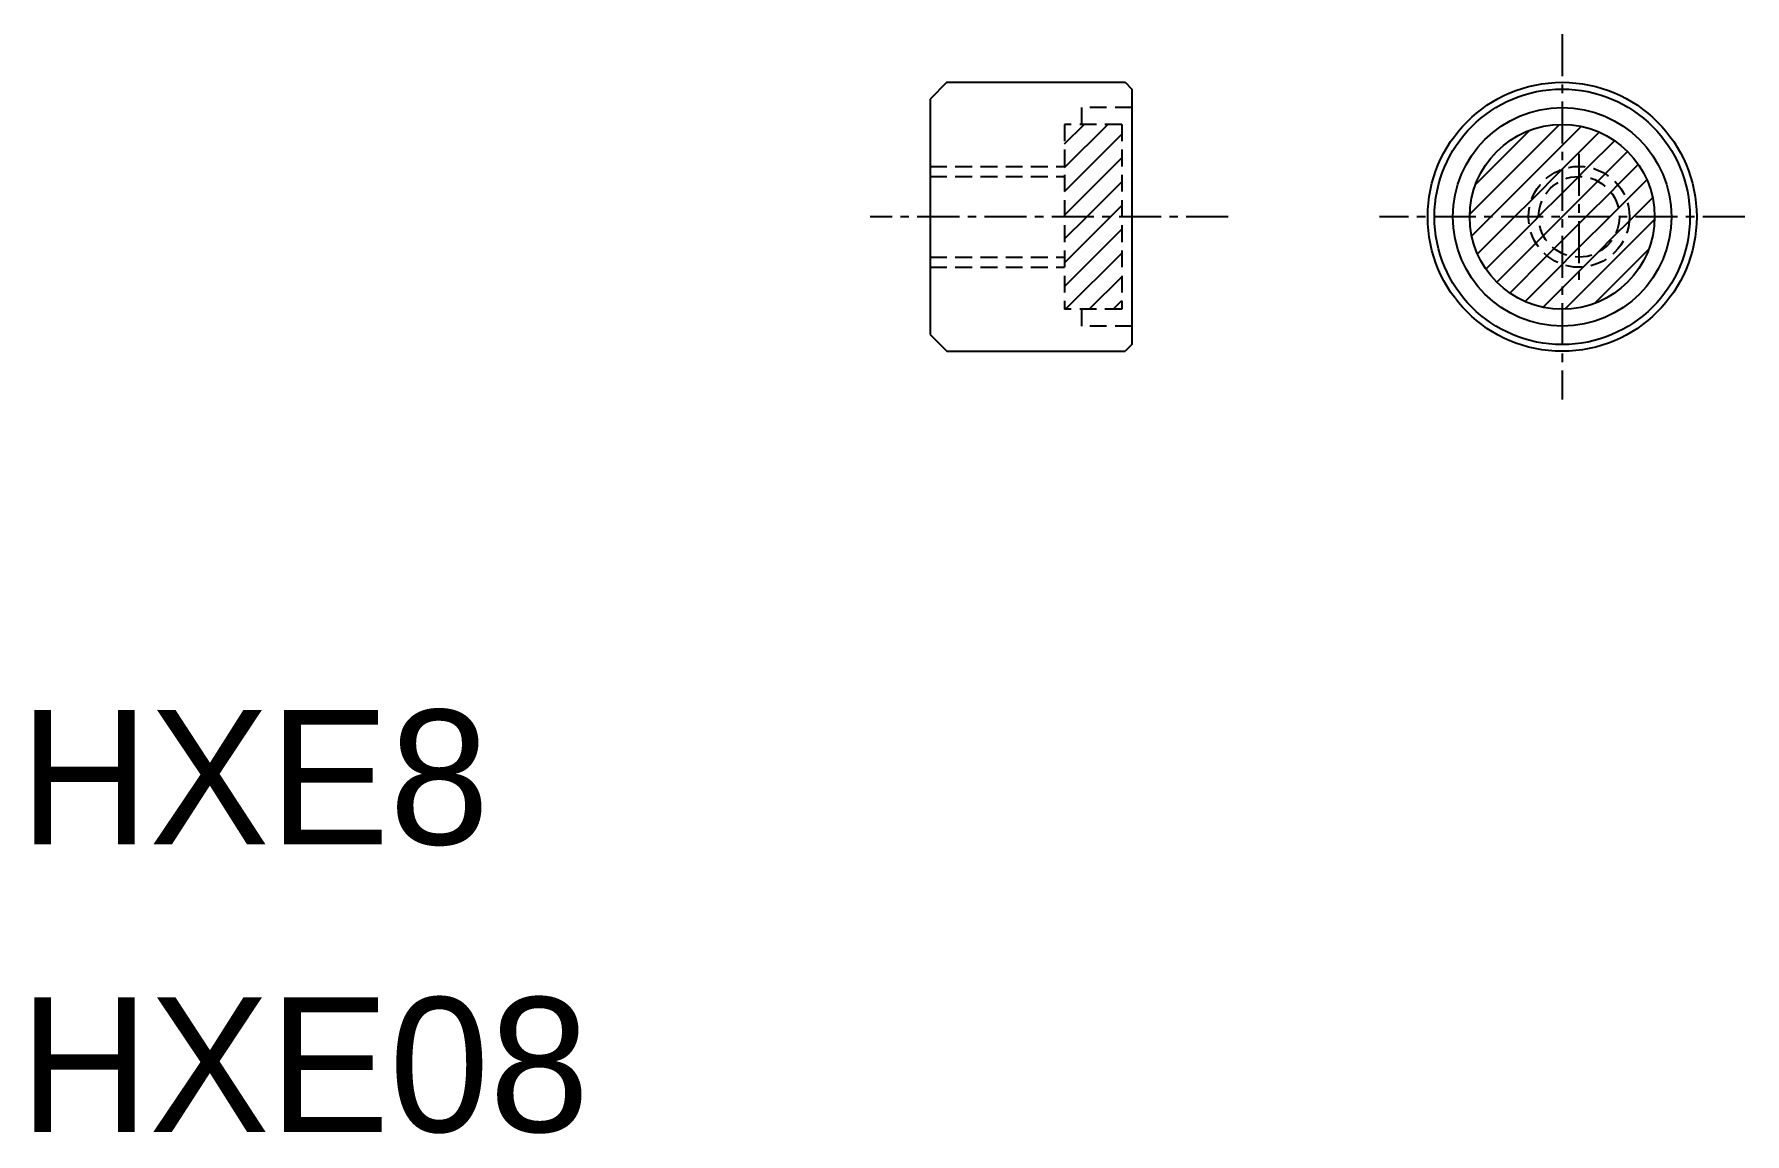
# Model space of a CAD drawing. Extents: x 122.4 to 173.3, y 153.3 to 186.
import ezdxf

# ---------------------------------------------------------------- set-up
doc = ezdxf.new("R2010")
doc.units = 0
doc.linetypes.add('CENTER', pattern=[2, 1.25, -0.25, 0.25, -0.25])
doc.linetypes.add('DASHED', pattern=[0.75, 0.5, -0.25])
doc.layers.get('0').update_dxf_attribs({"linetype": 'CONTINUOUS'})
doc.layers.add('CENTER', color=1, linetype='CENTER')

# ---------------------------------------------------------------- blocks, each defined once
blk = doc.blocks.new('*X4')
at = {"color": 0, "linetype": 'CONTINUOUS'}
for p, q in [((153.021, 182.012), (154.306, 183.298)), ((153.021, 182.719), (153.599, 183.298)), ((165.071, 180.627), (167.74, 183.297)), ((167.82, 182.669), (168.389, 183.238)), ((153.021, 181.305), (154.721, 183.005)), ((165.242, 181.505), (166.862, 183.126)), ((165.698, 180.548), (167.82, 182.669)), ((167.82, 181.962), (168.924, 183.066)), ((168.588, 182.023), (169.378, 182.813)), ((153.021, 180.598), (154.721, 182.298)), ((169.101, 181.828), (169.764, 182.492)), ((166.905, 181.048), (167.82, 181.962)), ((167.82, 181.962), (167.82, 181.962)), ((167.82, 181.255), (168.313, 181.748)), ((168.313, 181.748), (168.32, 181.755)), ((168.32, 181.755), (168.588, 182.023)), ((168.881, 181.609), (169.101, 181.828)), ((169.479, 181.5), (170.085, 182.106)), ((169.734, 181.048), (170.338, 181.652)), ((153.678, 180.548), (154.721, 181.591)), ((167.12, 180.555), (167.82, 181.255)), ((168.32, 181.048), (168.881, 181.609)), ((168.527, 180.548), (169.265, 181.286)), ((169.265, 181.286), (169.479, 181.5)), ((169.941, 180.548), (170.51, 181.117)), ((154.385, 180.548), (154.721, 180.884)), ((166.406, 180.548), (166.905, 181.048)), ((167.82, 180.548), (168.32, 181.048)), ((169.234, 180.548), (169.492, 180.805)), ((169.492, 180.805), (169.734, 181.048)), ((153.021, 179.184), (154.385, 180.548)), ((153.021, 179.891), (153.678, 180.548)), ((153.021, 178.477), (154.721, 180.177)), ((165.129, 179.979), (165.698, 180.548)), ((165.301, 179.443), (166.406, 180.548)), ((165.554, 178.989), (166.844, 180.279)), ((166.844, 180.279), (167.113, 180.548)), ((167.113, 180.548), (167.12, 180.555)), ((167.259, 179.987), (167.82, 180.548)), ((167.82, 180.548), (167.82, 180.548)), ((167.82, 179.841), (168.32, 180.341)), ((167.899, 177.799), (170.569, 180.468)), ((168.32, 179.633), (169.234, 180.548)), ((168.32, 180.341), (168.527, 180.548)), ((169.381, 179.988), (169.814, 180.421)), ((169.814, 180.421), (169.941, 180.548)), ((165.875, 178.603), (167.039, 179.767)), ((167.039, 179.767), (167.259, 179.987)), ((167.368, 179.389), (167.581, 179.602)), ((167.581, 179.602), (167.82, 179.841)), ((168.062, 179.376), (168.32, 179.633)), ((168.777, 177.97), (170.398, 179.59)), ((168.88, 179.486), (169.381, 179.988)), ((153.049, 177.798), (154.721, 179.469)), ((166.261, 178.282), (167.368, 179.389)), ((166.715, 178.029), (167.82, 179.133)), ((167.82, 179.133), (168.062, 179.376)), ((167.82, 179.133), (167.82, 179.133)), ((168.446, 179.053), (168.88, 179.486)), ((153.756, 177.798), (154.721, 178.762)), ((167.82, 178.426), (168.446, 179.053)), ((167.251, 177.857), (167.82, 178.426)), ((154.463, 177.798), (154.721, 178.055))]:
    blk.add_line(p, q, dxfattribs=at)

msp = doc.modelspace()

# ---------------------------------------------------------------- linework, layer by layer
at = {"color": 7, "linetype": 'CONTINUOUS'}
for p, q in [((149.521, 184.548), (149.021, 184.048)), ((149.521, 184.548), (154.821, 184.548)), ((154.821, 184.548), (155.021, 184.348)), ((155.021, 184.348), (155.021, 177.298)), ((149.021, 184.048), (149.021, 177.048)), ((149.021, 177.048), (149.521, 176.548)), ((155.021, 177.298), (155.021, 176.748)), ((149.521, 176.548), (154.821, 176.548)), ((155.021, 176.748), (154.821, 176.548))]:
    msp.add_line(p, q, dxfattribs=at)
at = {"color": 3, "linetype": 'DASHED'}
for p, q in [((155.021, 183.798), (153.521, 183.798)), ((153.521, 183.798), (153.521, 183.298)), ((154.721, 183.298), (153.021, 183.298)), ((153.021, 183.298), (153.021, 177.798)), ((154.721, 183.298), (154.721, 177.798)), ((149.021, 182.048), (153.021, 182.048)), ((149.021, 181.748), (153.021, 181.748)), ((149.021, 179.348), (153.021, 179.348)), ((149.021, 179.048), (153.021, 179.048)), ((154.721, 177.798), (153.021, 177.798)), ((153.521, 177.798), (153.521, 177.298)), ((155.021, 177.298), (153.521, 177.298))]:
    msp.add_line(p, q, dxfattribs=at)
at = {"color": 7, "linetype": 'CONTINUOUS'}
for radius in [4, 3.8, 3.25, 2.75]:
    msp.add_circle((167.82, 180.548), radius, dxfattribs=at)
at = {"color": 3, "linetype": 'DASHED'}
for radius in [1.5, 1.2]:
    msp.add_circle((168.32, 180.548), radius, dxfattribs=at)
at = {"layer": 'CENTER', "color": 1, "linetype": 'CENTER'}
for p, q in [((167.82, 185.979), (167.82, 175.116)), ((168.32, 182.421), (168.32, 178.429)), ((157.891, 180.548), (147.24, 180.548)), ((173.251, 180.548), (162.388, 180.548))]:
    msp.add_line(p, q, dxfattribs=at)

# ---------------------------------------------------------------- block references
at = {"color": 3, "linetype": 'CONTINUOUS'}
msp.add_blockref('*X4', (0, 0), dxfattribs=at)

# ---------------------------------------------------------------- texts
at = {"color": 7, "linetype": 'CONTINUOUS'}
for s, p in [('HXE8', (121.938, 161.883)), ('HXE08', (121.938, 153.334))]:
    msp.add_text(s, height=4, dxfattribs=at).set_placement(p)

doc.saveas('drawing.dxf')
